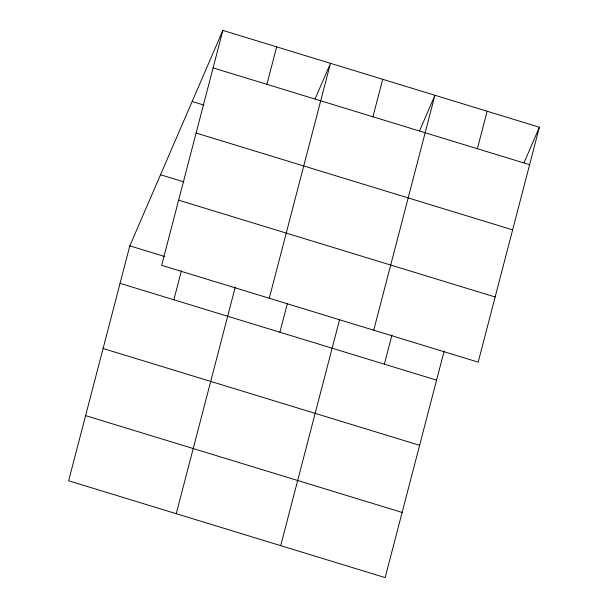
<?xml version="1.0" encoding="UTF-8"?>
<svg xmlns="http://www.w3.org/2000/svg" width="608" height="608" viewBox="0 0 608 608"><rect width="100%" height="100%" fill="white"/><g stroke="black" fill="none" stroke-linecap="round" stroke-linejoin="round"><path stroke-width="0.91" d="M222.847 30.4L161.652 265.339L478.177 362.148L539.372 127.216L222.847 30.4L129.823 245.852L68.628 480.784L385.153 577.6L444.205 350.892M173.865 299.79L181.488 270.537M266.897 84.345L276.655 46.862M176.244 513.699L235.296 286.991M269.276 298.254L330.471 63.316L315.119 98.868M279.9 332.226L287.288 303.886M372.932 116.774L382.698 79.291M280.698 545.65L339.515 319.861M373.722 330.205L434.925 95.266L419.573 130.819M384.355 364.177L391.978 334.917M477.386 148.724L487.145 111.241M524.028 162.762L539.372 127.216M213.089 67.883L529.614 164.7M192.151 101.498L203.809 105.062M196.11 133.046L512.635 229.862M160.52 174.754L183.836 181.883M178.623 200.176L495.155 296.993M129.823 245.852L164.798 256.546M120.057 283.336L436.582 380.152M103.086 348.49L419.611 445.307M85.599 415.629L402.124 512.438"/></g></svg>
